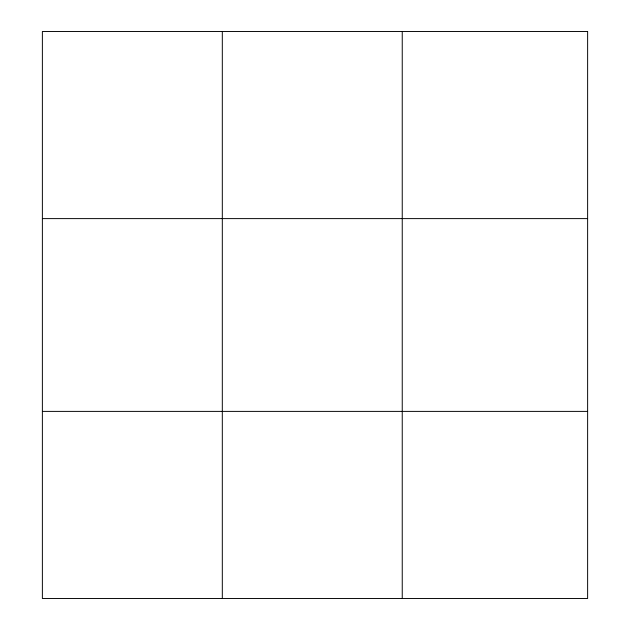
<?xml version="1.0" encoding="UTF-8"?>
<svg xmlns="http://www.w3.org/2000/svg" width="630" height="630" viewBox="0 0 630 630"><rect width="100%" height="100%" fill="white"/><g stroke="black" fill="none" stroke-linecap="round" stroke-linejoin="round"><path stroke-width="0.94" d="M222.311 598.5L222.311 31.5M402.239 598.5L402.239 31.5M42.375 218.61L587.625 218.61M42.375 411.39L587.625 411.39M587.625 31.5L587.625 598.5L42.375 598.5L42.375 31.5L587.625 31.5"/></g></svg>
